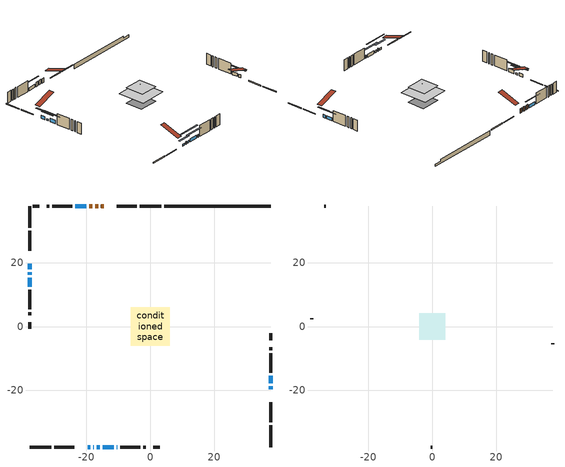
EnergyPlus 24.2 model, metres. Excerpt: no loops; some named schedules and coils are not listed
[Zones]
conditioned space
 floor outside (Floor1 construction): -1.65,-1.65 -1.65,1.65 1.65,1.65 1.65,-1.65 z1.25
 floor adiabatic (AdiabaticFloorConstruction): -6.07,-6.07 -6.07,6.07 6.07,6.07 6.07,-6.07 z3.69
 floor foundation (Slab1 construction): -4.42,-3.92 -4.42,3.92 4.42,3.92 4.42,-3.92 z-0.61
 wall outside (RimJoist1 construction): 3.52,37.79 -3.3,37.79 / -37.79,-37.79 -30.97,-37.79 / -37.79,37.79 -37.79,30.97 / 37.79,-37.79 37.79,-30.97 z1.25:1.55
 wall outside (RimJoist2 construction): -4.23,37.79 -10.48,37.79 / -30.05,-37.79 -23.79,-37.79 / -37.79,30.05 -37.79,23.79 / 37.79,-30.05 37.79,-23.79 z1.25:1.55
 wall outside (AdiabaticWallConstruction 1): -14.62,37.79 -15.45,37.79 / -16.37,37.79 -17.2,37.79 / -18.12,37.79 -19.13,37.79 z1.25:3.28
 wall outside (AdiabaticWallConstruction): -37.79,19.65 -37.79,17.88 / 37.79,-19.65 37.79,-18.77 / 37.79,-17.84 37.79,-15.46 / -20.06,37.79 -23.6,37.79 / -14.96,-37.79 -11.42,-37.79 z1.25:2.62; -19.65,-37.79 -18.8,-37.79 z1.25:2.1; -17.87,-37.79 -17.66,-37.79 / -10.49,-37.79 -10.29,-37.79 z1.25:2.47; -16.74,-37.79 -15.89,-37.79 z1.25:2.19; -37.79,16.95 -37.79,16.16 z1.25:2.04; -37.79,15.23 -37.79,12.49 z1.25:2.77
 wall outside (Wall1 construction): -24.53,37.79 -30.7,37.79 / -9.36,-37.79 -3.19,-37.79 / -37.79,11.56 -37.79,5.39 / 37.79,-14.53 37.79,-8.36 z1.25:6.13
 wall outside (Wall3 construction): -31.63,37.79 -32.53,37.79 / -2.26,-37.79 -1.36,-37.79 / -37.79,4.46 -37.79,3.56 / 37.79,-7.43 37.79,-6.53 z1.25:6.13
 wall outside (Wall6 construction): -34.78,37.79 -36.86,37.79 / 0.89,-37.79 2.98,-37.79 / -37.79,1.31 -37.79,-0.78 / 37.79,-4.28 37.79,-2.19 z1.25:6.13
 wall foundation (FoundationWall1 construction): 4.45,37.79,-0.61 4.45,37.79,1.25 34.46,37.79,1.25 34.46,37.79,0.4 37.79,37.79,0.4 37.79,37.79,-0.61
 window (WindowConstruction): -37.79,19.65 -37.79,17.88 z1.25:2.62
 window (WindowConstruction 5): -19.65,-37.79 -18.8,-37.79 z1.25:2.1
 window (WindowConstruction 9): -17.87,-37.79 -17.66,-37.79 z1.25:2.47
 window (WindowConstruction 6): 37.79,-19.65 37.79,-18.77 z1.25:2.62
 window (WindowConstruction 7): 37.79,-17.84 37.79,-15.46 z1.25:2.62
 window (WindowConstruction 10): -16.73,-37.79 -15.89,-37.79 z1.25:2.19
 window (WindowConstruction 1): -37.79,16.95 -37.79,16.16 z1.25:2.04
 window (WindowConstruction 2): -20.06,37.79 -23.6,37.79 z1.25:2.62
 window (WindowConstruction 3): -14.96,-37.79 -11.42,-37.79 z1.25:2.62
 window (WindowConstruction 8): -10.49,-37.79 -10.29,-37.79 z1.25:2.47
 window (WindowConstruction 4): -37.79,15.23 -37.79,12.49 z1.25:2.77
 door (Door): -14.62,37.79 -15.45,37.79 z1.25:3.28
 door (Door 1): -16.38,37.79 -17.2,37.79 z1.25:3.28
 door (Door 2): -18.13,37.79 -19.13,37.79 z1.25:3.28
 ceiling adiabatic (AdiabaticFloorConstruction): 6.07,-6.07 6.07,6.07 -6.07,6.07 -6.07,-6.07 z3.69
attic - vented
 floor to conditioned space (Floor2 construction Reversed): -4.14,-4.14 -4.14,4.14 4.14,4.14 4.14,-4.14 z6.13
 floor to conditioned space (Floor3 construction Reversed): -1.65,-1.65 -1.65,1.65 1.65,1.65 1.65,-1.65 z6.13
 wall outside (Wall4 construction): -33.46,37.79 -33.85,37.79 / -0.43,-37.79 -0.04,-37.79 / -37.79,2.63 -37.79,2.24 / 37.79,-5.6 37.79,-5.21 z1.25:6.13
 roof outside (Roof1 construction): -13.7,37.79,6.13 -13.7,29.12,9.02 -11.41,29.12,9.02 -11.41,37.79,6.13; -20.58,-37.79,6.13 -20.58,-29.12,9.02 -22.86,-29.12,9.02 -22.86,-37.79,6.13; -37.79,20.58,6.13 -29.12,20.58,9.02 -29.12,22.86,9.02 -37.79,22.86,6.13; 37.79,-20.58,6.13 29.12,-20.58,9.02 29.12,-22.86,9.02 37.79,-22.86,6.13
shading: -37.79,15.38 -37.79,22.15 -38.2,22.15 -38.2,15.38 z5.12; -16.3,-37.79 -22.15,-37.79 -22.15,-38.2 -16.3,-38.2 z4.6; 37.79,-16.27 37.79,-22.15 38.2,-22.15 38.2,-16.27 z5.12; 37.79,-12.96 37.79,-20.34 38.2,-20.34 38.2,-12.96 z5.12; -10.97,-37.79 -21.65,-37.79 -21.65,-38.2 -10.97,-38.2 z7.11; -37.79,13.66 -37.79,19.45 -38.2,19.45 -38.2,13.66 z4.54; -26.1,37.79 -17.56,37.79 -17.56,38.2 -26.1,38.2 z5.12; -8.92,-37.79 -17.46,-37.79 -17.46,-38.2 -8.92,-38.2 z5.12; -37.79,9.99 -37.79,17.73 -38.2,17.73 -38.2,9.99 z5.27
[Building]
Building 1: Terrain=Suburbs
[Site:Location]
Mont Joli AP_QC: Latitude {deg}=48.61; Longitude {deg}=-68.21; Time Zone {hr}=-5; Elevation {m}=52; Keep Site Location Information=Yes
[Site:GroundTemperature:Shallow]
-0.843868, -3.04892, -3.2255, -2.1791, 2.02165, 6.20283, 9.82768, 12.1239, 12.319, 10.4514, 6.91898, 2.86606
[Site:WaterMainsTemperature]
Calculation Method=Schedule; Temperature Schedule=mains temperature schedule
[Material] Roughness=Rough; Thermal Absorptance=0.9
Name | Thickness {m} | Conductivity {W/m-K} | Density {kg/m3} | Specific Heat {J/kg-K} | Solar Absorptance | Visible Absorptance
asphalt or fiberglass shingles | 0.00635 | 0.162714 | 1121.4 | 1465.45 | 0.4 | 0.4
ceiling loosefill ins | 0.0846667 | 0.0480833 | 16.02 | 1046.75 | 0.7 | 0.7
ceiling stud and cavity | 0.1397 | 0.0828155 | 65.682 | 1177.47 | 0.7 | 0.7
ceiling stud and cavity 1 | 0.1397 | 0.0963999 | 65.682 | 1177.47 | 0.7 | 0.7
concrete 4.0 in. | 0.1016 | 1.803125 | 2242.8 | 837.4 | 0.7 | 0.7
concrete 8.0 in. | 0.2032 | 1.803125 | 2242.8 | 837.4 | 0.7 | 0.7
door material | 0.04445 | 0.0451087 | 512.64 | 1214.23 | 0.7 | 0.7
floor covering | 0.0127 | 0.0433444 | 54.468 | 1339.84 | 0.6 | 0.6
floor rigid ins | 0.103632 | 0.029427 | 32.04 | 1214.23 | 0.7 | 0.7
floor rigid ins 1; wall rigid ins | 0.512978 | 0.029427 | 32.04 | 1214.23 | 0.7 | 0.7
floor stud and cavity | 0.1397 | 0.0898299 | 92.3553 | 1139.71 | 0.7 | 0.7
floor stud and cavity 1 | 0.1397 | 1.75129 | 37.0049 | 1207.88 | 0.7 | 0.7
furniture material conditioned space 1 | 0.1524 | 0.115458 | 640.8 | 1214.23 | 0.6 | 0.6
gypsum board | 0.0127 | 0.160291 | 801 | 837.4 | 0.6 | 0.6
gypsum board 1 | 0.00254 | 0.160291 | 801 | 837.4 | 0.6 | 0.6
osb sheathing 0.5 in. | 0.0127 | 0.115458 | 512.64 | 1214.23 | 0.7 | 0.7
osb sheathing 0.75 in. | 0.01905 | 0.115458 | 512.64 | 1214.23 | 0.7 | 0.7
rim joist stud and cavity | 0.0508 | 0.177588 | 50.32683 | 1063.81 | 0.6 | 0.6
rim joist stud and cavity 1 | 0.0508 | 0.153904 | 50.32683 | 1063.81 | 0.6 | 0.6
wall stud and cavity | 0.1397 | 0.161258 | 139.0536 | 1170.24 | 0.7 | 0.7
wall stud and cavity 1 | 0.1397 | 0.149134 | 139.0536 | 1170.24 | 0.7 | 0.7
wall stud and cavity 2 | 0.0889 | 6.9971 | 50.32683 | 1063.81 | 0.6 | 0.6
wall stud and cavity 3 | 0.0889 | 0.539245 | 50.32683 | 1063.81 | 0.7 | 0.7
wall stud and cavity 4 | 0.0889 | 0.380278 | 52.3479 | 1209.89 | 0.7 | 0.7
wall stud and cavity 5 | 0.0889 | 0.391764 | 83.0341 | 1211.67 | 0.7 | 0.7
wood siding | 0.0254 | 0.102417 | 544.68 | 1172.36 | 0.4 | 0.4
wood siding 1 | 0.00254 | 0.102417 | 544.68 | 1172.36 | 0.4 | 0.4
wood siding 2; wood siding 3; wood siding 4 | 0.0254 | 0.102417 | 544.68 | 1172.36 | 0.7 | 0.7
[WindowMaterial:SimpleGlazingSystem]
Name | U-Factor {W/m2-K} | Solar Heat Gain Coefficient
WindowMaterial | 1.780053 | 0.38
WindowMaterial 1 | 1.88623 | 0.35
WindowMaterial 2 | 1.69602 | 0.41
WindowMaterial 3 | 1.85784 | 0.36
WindowMaterial 4 | 1.65457 | 0.43
WindowMaterial 5 | 6.93965 | 0.69
WindowMaterial 6 | 5.53662 | 0.72
[Construction]
AdiabaticFloorConstruction: floor stud and cavity 1, floor rigid ins 1, osb sheathing 0.75 in., floor covering
AdiabaticWallConstruction: wood siding 3, wall rigid ins, wall stud and cavity 4, gypsum board
AdiabaticWallConstruction 1: wood siding 4, wall rigid ins, wall stud and cavity 4, gypsum board
Door; Door 1; Door 2: door material
Floor1 construction: floor stud and cavity, floor rigid ins, osb sheathing 0.75 in., floor covering
Floor2 construction Reversed: gypsum board, ceiling stud and cavity
Floor3 construction Reversed: gypsum board, ceiling stud and cavity 1, ceiling loosefill ins
FoundationWall1 construction: concrete 8.0 in.
furniture construction conditioned space 1: furniture material conditioned space 1
PartitionWallConstruction: gypsum board, wall stud and cavity 5, gypsum board
RimJoist1 construction: wood siding 2, rim joist stud and cavity
RimJoist2 construction: wood siding 2, rim joist stud and cavity 1
Roof1 construction: asphalt or fiberglass shingles
Slab1 construction: concrete 4.0 in.
Wall1 construction: wood siding, osb sheathing 0.5 in., wall stud and cavity, gypsum board
Wall3 construction: wood siding, osb sheathing 0.5 in., wall stud and cavity 1, gypsum board
Wall4 construction: wood siding 1, wall stud and cavity 2
Wall6 construction: wood siding 1, wall stud and cavity 3, gypsum board 1
WindowConstruction; WindowConstruction 2; WindowConstruction 3; WindowConstruction 6: WindowMaterial
WindowConstruction 1: WindowMaterial 1
WindowConstruction 10: WindowMaterial 6
WindowConstruction 4: WindowMaterial 2
WindowConstruction 5: WindowMaterial 3
WindowConstruction 7: WindowMaterial 4
WindowConstruction 8; WindowConstruction 9: WindowMaterial 5
[Zone] Multiplier=1; Part of Total Floor Area=Yes
Name | Volume {m3}
attic - vented | 37.1692
conditioned space | 507.6
[Space]
Name | Zone | Volume {m3}
attic - vented 1 | attic - vented | 37.1692
conditioned space 1 | conditioned space | 507.6
[ZoneInfiltration:EffectiveLeakageArea]
infil attic - vented 1: Zone or Space=attic - vented 1; Schedule=Always On Discrete; Effective Air Leakage Area {cm2}=2755.83; Stack Coefficient=0.000540083; Wind Coefficient=1.57018e-05
[ZoneMixing]
whole house fan mix: Zone or Space=attic - vented; Schedule=Always On Continuous; Design Flow Rate Calculation Method=Flow/Zone; Design Flow Rate {m3/s}=0; Source Zone or Space=conditioned space
[SurfaceProperty:ExposedFoundationPerimeter]
Slab1: Exposed Perimeter Calculation Method=TotalExposedPerimeter; Total Exposed Perimeter {m}=33.346
[InternalMass] Zone or ZoneList=conditioned space; Space or SpaceList=conditioned space 1
Name | Construction | Surface Area {m2}
furniture mass conditioned space 1 | furniture construction conditioned space 1 | 91.0718
partition wall mass | PartitionWallConstruction | 227.679
[Lights]
interior lighting: Zone or ZoneList or Space or SpaceList=conditioned space 1; Schedule=interior lighting schedule; Design Level Calculation Method=LightingLevel; Lighting Level {W}=343.2; Return Air Fraction=0; Fraction Radiant=0.6; Fraction Visible=0.2; Fraction Replaceable=1
[People]
occupants: Zone or ZoneList or Space or SpaceList=conditioned space 1; Number of People Schedule=occupants schedule; Number of People Calculation Method=People; Number of People=3; Fraction Radiant=0.314171; Sensible Heat Fraction=0.56303; Activity Level Schedule=occupants activity schedule; Carbon Dioxide Generation Rate {m3/s-W}=0; Enable ASHRAE 55 Comfort Warnings=No; Mean Radiant Temperature Calculation Type=EnclosureAveraged
[ElectricEquipment] Zone or ZoneList or Space or SpaceList=conditioned space 1; Design Level Calculation Method=EquipmentLevel
Name | Schedule | Design Level {W} | Fraction Latent | Fraction Radiant | Fraction Lost
clothes dryer | clothes dryer schedule | 140.772 | 0.015 | 0.081 | 0.85
clothes washer | clothes washer schedule | 32.1985 | 0.03 | 0.162 | 0.7
cooking range | cooking range schedule | 215.147 | 0.08 | 0.432 | 0.2
dishwasher | dishwasher schedule | 66.8632 | 0.3 | 0.18 | 0.4
fridge | fridge schedule | 72.9452 | 0 | 0.6 | 0
mech vent bath fan 0 | mech vent bath fan 0 schedule | 50.2 | 0 | 0 | 1
mech vent house fan | mech vent house fan schedule | 0 | 0 | 0 | 1
mech vent house fan cfis | mech vent house fan cfis schedule | 0 | 0 | 0 | 0
misc plug loads | misc plug loads schedule | 494.7 | 0.045 | 0.513 | 0.1
whole house fan | Always On Discrete | 0 | 0 | 0 | 1
[OtherEquipment] Zone or ZoneList or Space or SpaceList=conditioned space 1; Design Level Calculation Method=EquipmentLevel
Name | Fuel Type | Schedule | Design Level {W} | Fraction Latent | Fraction Radiant | Fraction Lost
clothes dryer 1 | Electricity | clothes dryer schedule | 0 | 0.015 | 0.081 | 0.85
cooking range 1 | Electricity | cooking range schedule | 0 | 0.08 | 0.432 | 0.2
general water use latent | None | general water use schedule | 62.594 | 1 | 0 | 0
general water use sensible | None | general water use schedule | -61.6891 | 0 | 0.6 | 0
mech vent house fan latent load | None | Always On Discrete | 0 | 1 | 0 | 0
mech vent house fan sensible load | None | Always On Discrete | 0 | 0 | 0 | 0
water heater energy adjustment1 | Electricity | Always On Discrete | 0.01 | 0 | 0 | 1
[ZoneInfiltration:DesignFlowRate] Zone or ZoneList or Space or SpaceList=conditioned space 1; Schedule=Always On Discrete; Design Flow Rate Calculation Method=Flow/Zone; Design Flow Rate {m3/s}=0
infil flow; natural vent flow; whole house fan flow
[ZoneControl:Thermostat]
conditioned space Thermostat: Zone or ZoneList=conditioned space; Control Type Schedule=conditioned space Thermostat Schedule; Control 1=conditioned space temperature setpoint; Temperature Difference Between Cutout And Setpoint {deltaC}=0
[ThermostatSetpoint:DualSetpoint]
conditioned space temperature setpoint: Heating Setpoint Temperature Schedule=heating setpoint; Cooling Setpoint Temperature Schedule=cooling setpoint
[AirLoopHVAC:UnitarySystem]
unit heater unitary system: Control Type=Load; Controlling Zone or Thermostat Location=conditioned space; Dehumidification Control Type=None; Availability Schedule=Always On Discrete; Supply Fan=unit heater supply fan; Fan Placement=BlowThrough; Supply Air Fan Operating Mode Schedule=unit heater auto fan schedule; Heating Coil=unit heater htg coil; DX Heating Coil Sizing Ratio=1; Use DOAS DX Cooling Coil=No; Minimum Supply Air Temperature {C}=2; Latent Load Control=SensibleOnlyLoadControl; Cooling Supply Air Flow Rate Method=None; Heating Supply Air Flow Rate Method=SupplyAirFlowRate; Heating Supply Air Flow Rate {m3/s}=0.00141584; No Load Supply Air Flow Rate Method=SupplyAirFlowRate; No Load Supply Air Flow Rate {m3/s}=0; No Load Supply Air Flow Rate Control Set To Low Speed=Yes; Maximum Supply Air Temperature {C}=48.8889; Maximum Outdoor Dry-Bulb Temperature for Supplemental Heater Operation {C}=21; Ancillary On-Cycle Electric Power {W}=0; Ancillary Off-Cycle Electric Power {W}=0
[Zone equipment]
conditioned space: electric baseboard, unit heater unitary system
[Foundation:Kiva]
Foundation Kiva 1: Initial Indoor Air Temperature {C}=18; Wall Height Above Grade {m}=1.25002; Wall Depth Below Slab {m}=0.2032
[Foundation:Kiva:Settings]
Soil Conductivity {W/m-K}=0.849921; Soil Density {kg/m3}=1842.3; Soil Specific Heat {J/kg-K}=418.7; Ground Solar Absorptivity=0.9; Ground Thermal Absorptivity=0.9; Ground Surface Roughness {m}=0.03; Far-Field Width {m}=40; Deep-Ground Boundary Condition=ZeroFlux; Deep-Ground Depth {m}=40; Minimum Cell Dimension {m}=0.2; Maximum Cell Growth Coefficient=3; Simulation Timestep=Timestep
[Exterior:Lights]
exterior lighting: Schedule=exterior lighting schedule; Design Level {W}=75.6
[EnergyManagementSystem:Sensor] Output:Variable or Output:Meter Index Key=conditioned space
Name | Output:Variable or Output:Meter
conditioned_space_clg_unmet_s | Zone Cooling Setpoint Not Met Time
conditioned_space_htg_unmet_s | Zone Heating Setpoint Not Met Time
fridge_tin_s; tin_s; tin_s_1 | Zone Mean Air Temperature
tout_s | Zone Outdoor Air Drybulb Temperature
win_s | Zone Air Humidity Ratio
[Schedule:Constant]
Name | Hourly Value
Always On Continuous; mech vent house fan schedule; mech vent house fan cfis schedule; Always On Discrete | 1
occupants activity schedule | 117.228
fridge schedule; unit heater auto fan schedule | 0
[Schedule:Week:Daily]
interior lighting schedule Week Rule - Jan1-Jan27: interior lighting schedule day, interior lighting schedule day, interior lighting schedule day, interior lighting schedule day, interior lighting schedule day, interior lighting schedule day, interior lighting schedule day, interior lighting schedule default day, interior lighting schedule default day, interior lighting schedule default day, interior lighting schedule default day, interior lighting schedule default day
interior lighting schedule Week Rule - Jan28-Feb3: interior lighting schedule day, interior lighting schedule day, interior lighting schedule day, interior lighting schedule day, interior lighting schedule day 1, interior lighting schedule day 1, interior lighting schedule day 1, interior lighting schedule default day, interior lighting schedule default day, interior lighting schedule default day, interior lighting schedule default day, interior lighting schedule default day
interior lighting schedule Week Rule - Feb4-Feb24: interior lighting schedule day 1, interior lighting schedule day 1, interior lighting schedule day 1, interior lighting schedule day 1, interior lighting schedule day 1, interior lighting schedule day 1, interior lighting schedule day 1, interior lighting schedule default day, interior lighting schedule default day, interior lighting schedule default day, interior lighting schedule default day, interior lighting schedule default day
interior lighting schedule Week Rule - Feb25-Mar3: interior lighting schedule day 1, interior lighting schedule day 1, interior lighting schedule day 1, interior lighting schedule day 1, interior lighting schedule day 2, interior lighting schedule day 2, interior lighting schedule day 2, interior lighting schedule default day, interior lighting schedule default day, interior lighting schedule default day, interior lighting schedule default day, interior lighting schedule default day
interior lighting schedule Week Rule - Mar4-Mar31: interior lighting schedule day 2, interior lighting schedule day 2, interior lighting schedule day 2, interior lighting schedule day 2, interior lighting schedule day 2, interior lighting schedule day 2, interior lighting schedule day 2, interior lighting schedule default day, interior lighting schedule default day, interior lighting schedule default day, interior lighting schedule default day, interior lighting schedule default day
interior lighting schedule Week Rule - Apr1-Apr28: interior lighting schedule day 3, interior lighting schedule day 3, interior lighting schedule day 3, interior lighting schedule day 3, interior lighting schedule day 3, interior lighting schedule day 3, interior lighting schedule day 3, interior lighting schedule default day, interior lighting schedule default day, interior lighting schedule default day, interior lighting schedule default day, interior lighting schedule default day
interior lighting schedule Week Rule - Apr29-May5: interior lighting schedule day 3, interior lighting schedule day 3, interior lighting schedule day 4, interior lighting schedule day 4, interior lighting schedule day 4, interior lighting schedule day 4, interior lighting schedule day 4, interior lighting schedule default day, interior lighting schedule default day, interior lighting schedule default day, interior lighting schedule default day, interior lighting schedule default day
interior lighting schedule Week Rule - May6-May26: interior lighting schedule day 4, interior lighting schedule day 4, interior lighting schedule day 4, interior lighting schedule day 4, interior lighting schedule day 4, interior lighting schedule day 4, interior lighting schedule day 4, interior lighting schedule default day, interior lighting schedule default day, interior lighting schedule default day, interior lighting schedule default day, interior lighting schedule default day
interior lighting schedule Week Rule - May27-Jun2: interior lighting schedule day 4, interior lighting schedule day 4, interior lighting schedule day 4, interior lighting schedule day 4, interior lighting schedule day 4, interior lighting schedule day 5, interior lighting schedule day 5, interior lighting schedule default day, interior lighting schedule default day, interior lighting schedule default day, interior lighting schedule default day, interior lighting schedule default day
interior lighting schedule Week Rule - Jun3-Jun30: interior lighting schedule day 5, interior lighting schedule day 5, interior lighting schedule day 5, interior lighting schedule day 5, interior lighting schedule day 5, interior lighting schedule day 5, interior lighting schedule day 5, interior lighting schedule default day, interior lighting schedule default day, interior lighting schedule default day, interior lighting schedule default day, interior lighting schedule default day
interior lighting schedule Week Rule - Jul1-Jul28: interior lighting schedule day 6, interior lighting schedule day 6, interior lighting schedule day 6, interior lighting schedule day 6, interior lighting schedule day 6, interior lighting schedule day 6, interior lighting schedule day 6, interior lighting schedule default day, interior lighting schedule default day, interior lighting schedule default day, interior lighting schedule default day, interior lighting schedule default day
interior lighting schedule Week Rule - Jul29-Aug4: interior lighting schedule day 6, interior lighting schedule day 6, interior lighting schedule day 6, interior lighting schedule day 7, interior lighting schedule day 7, interior lighting schedule day 7, interior lighting schedule day 7, interior lighting schedule default day, interior lighting schedule default day, interior lighting schedule default day, interior lighting schedule default day, interior lighting schedule default day
interior lighting schedule Week Rule - Aug5-Aug25: interior lighting schedule day 7, interior lighting schedule day 7, interior lighting schedule day 7, interior lighting schedule day 7, interior lighting schedule day 7, interior lighting schedule day 7, interior lighting schedule day 7, interior lighting schedule default day, interior lighting schedule default day, interior lighting schedule default day, interior lighting schedule default day, interior lighting schedule default day
interior lighting schedule Week Rule - Aug26-Sep1: interior lighting schedule day 7, interior lighting schedule day 7, interior lighting schedule day 7, interior lighting schedule day 7, interior lighting schedule day 7, interior lighting schedule day 7, interior lighting schedule day 8, interior lighting schedule default day, interior lighting schedule default day, interior lighting schedule default day, interior lighting schedule default day, interior lighting schedule default day
interior lighting schedule Week Rule - Sep2-Sep29: interior lighting schedule day 8, interior lighting schedule day 8, interior lighting schedule day 8, interior lighting schedule day 8, interior lighting schedule day 8, interior lighting schedule day 8, interior lighting schedule day 8, interior lighting schedule default day, interior lighting schedule default day, interior lighting schedule default day, interior lighting schedule default day, interior lighting schedule default day
interior lighting schedule Week Rule - Sep30-Oct6: interior lighting schedule day 8, interior lighting schedule day 9, interior lighting schedule day 9, interior lighting schedule day 9, interior lighting schedule day 9, interior lighting schedule day 9, interior lighting schedule day 9, interior lighting schedule default day, interior lighting schedule default day, interior lighting schedule default day, interior lighting schedule default day, interior lighting schedule default day
interior lighting schedule Week Rule - Oct7-Oct27: interior lighting schedule day 9, interior lighting schedule day 9, interior lighting schedule day 9, interior lighting schedule day 9, interior lighting schedule day 9, interior lighting schedule day 9, interior lighting schedule day 9, interior lighting schedule default day, interior lighting schedule default day, interior lighting schedule default day, interior lighting schedule default day, interior lighting schedule default day
interior lighting schedule Week Rule - Oct28-Nov3: interior lighting schedule day 9, interior lighting schedule day 9, interior lighting schedule day 9, interior lighting schedule day 9, interior lighting schedule day 10, interior lighting schedule day 10, interior lighting schedule day 10, interior lighting schedule default day, interior lighting schedule default day, interior lighting schedule default day, interior lighting schedule default day, interior lighting schedule default day
interior lighting schedule Week Rule - Nov4-Nov24: interior lighting schedule day 10, interior lighting schedule day 10, interior lighting schedule day 10, interior lighting schedule day 10, interior lighting schedule day 10, interior lighting schedule day 10, interior lighting schedule day 10, interior lighting schedule default day, interior lighting schedule default day, interior lighting schedule default day, interior lighting schedule default day, interior lighting schedule default day
interior lighting schedule Week Rule - Nov25-Dec1: interior lighting schedule day 10, interior lighting schedule day 10, interior lighting schedule day 10, interior lighting schedule day 10, interior lighting schedule day 10, interior lighting schedule day 10, interior lighting schedule day 11, interior lighting schedule default day, interior lighting schedule default day, interior lighting schedule default day, interior lighting schedule default day, interior lighting schedule default day
interior lighting schedule Week Rule - Dec2-Dec31: interior lighting schedule day 11, interior lighting schedule day 11, interior lighting schedule day 11, interior lighting schedule day 11, interior lighting schedule day 11, interior lighting schedule day 11, interior lighting schedule day 11, interior lighting schedule default day, interior lighting schedule default day, interior lighting schedule default day, interior lighting schedule default day, interior lighting schedule default day
occupants schedule Week Rule - Jan1-Dec31: occupants schedule day, occupants schedule day, occupants schedule day, occupants schedule day, occupants schedule day, occupants schedule day, occupants schedule day, occupants schedule default day, occupants schedule default day, occupants schedule default day, occupants schedule default day, occupants schedule default day
clothes dryer schedule Week Rule - Jan1-Dec31: clothes dryer schedule day, clothes dryer schedule day, clothes dryer schedule day, clothes dryer schedule day, clothes dryer schedule day, clothes dryer schedule day, clothes dryer schedule day, clothes dryer schedule default day, clothes dryer schedule default day, clothes dryer schedule default day, clothes dryer schedule default day, clothes dryer schedule default day
clothes washer schedule Week Rule - Jan1-Dec31: clothes washer schedule day, clothes washer schedule day, clothes washer schedule day, clothes washer schedule day, clothes washer schedule day, clothes washer schedule day, clothes washer schedule day, clothes washer schedule default day, clothes washer schedule default day, clothes washer schedule default day, clothes washer schedule default day, clothes washer schedule default day
cooking range schedule Week Rule - Jan1-Dec31: cooking range schedule day, cooking range schedule day, cooking range schedule day, cooking range schedule day, cooking range schedule day, cooking range schedule day, cooking range schedule day, cooking range schedule default day, cooking range schedule default day, cooking range schedule default day, cooking range schedule default day, cooking range schedule default day
dishwasher schedule Week Rule - Jan1-Dec31: dishwasher schedule day, dishwasher schedule day, dishwasher schedule day, dishwasher schedule day, dishwasher schedule day, dishwasher schedule day, dishwasher schedule day, dishwasher schedule default day, dishwasher schedule default day, dishwasher schedule default day, dishwasher schedule default day, dishwasher schedule default day
mech vent bath fan 0 schedule Week Rule - Jan1-Dec31: mech vent bath fan 0 schedule day, mech vent bath fan 0 schedule day, mech vent bath fan 0 schedule day, mech vent bath fan 0 schedule day, mech vent bath fan 0 schedule day, mech vent bath fan 0 schedule day, mech vent bath fan 0 schedule day, mech vent bath fan 0 schedule default day, mech vent bath fan 0 schedule default day, mech vent bath fan 0 schedule default day, mech vent bath fan 0 schedule default day, mech vent bath fan 0 schedule default day
misc plug loads schedule Week Rule - Jan1-Dec31: misc plug loads schedule day, misc plug loads schedule day, misc plug loads schedule day, misc plug loads schedule day, misc plug loads schedule day, misc plug loads schedule day, misc plug loads schedule day, misc plug loads schedule default day, misc plug loads schedule default day, misc plug loads schedule default day, misc plug loads schedule default day, misc plug loads schedule default day
general water use schedule Week Rule - Jan1-Dec31: general water use schedule day, general water use schedule day, general water use schedule day, general water use schedule day, general water use schedule day, general water use schedule day, general water use schedule day, general water use schedule default day, general water use schedule default day, general water use schedule default day, general water use schedule default day, general water use schedule default day
exterior lighting schedule Week Rule - Jan1-Jan27: exterior lighting schedule day, exterior lighting schedule day, exterior lighting schedule day, exterior lighting schedule day, exterior lighting schedule day, exterior lighting schedule day, exterior lighting schedule day, exterior lighting schedule default day, exterior lighting schedule default day, exterior lighting schedule default day, exterior lighting schedule default day, exterior lighting schedule default day
exterior lighting schedule Week Rule - Jan28-Feb3: exterior lighting schedule day, exterior lighting schedule day, exterior lighting schedule day, exterior lighting schedule day, exterior lighting schedule day 1, exterior lighting schedule day 1, exterior lighting schedule day 1, exterior lighting schedule default day, exterior lighting schedule default day, exterior lighting schedule default day, exterior lighting schedule default day, exterior lighting schedule default day
exterior lighting schedule Week Rule - Feb4-Feb24: exterior lighting schedule day 1, exterior lighting schedule day 1, exterior lighting schedule day 1, exterior lighting schedule day 1, exterior lighting schedule day 1, exterior lighting schedule day 1, exterior lighting schedule day 1, exterior lighting schedule default day, exterior lighting schedule default day, exterior lighting schedule default day, exterior lighting schedule default day, exterior lighting schedule default day
exterior lighting schedule Week Rule - Feb25-Mar3: exterior lighting schedule day 1, exterior lighting schedule day 1, exterior lighting schedule day 1, exterior lighting schedule day 1, exterior lighting schedule day 2, exterior lighting schedule day 2, exterior lighting schedule day 2, exterior lighting schedule default day, exterior lighting schedule default day, exterior lighting schedule default day, exterior lighting schedule default day, exterior lighting schedule default day
exterior lighting schedule Week Rule - Mar4-Mar31: exterior lighting schedule day 2, exterior lighting schedule day 2, exterior lighting schedule day 2, exterior lighting schedule day 2, exterior lighting schedule day 2, exterior lighting schedule day 2, exterior lighting schedule day 2, exterior lighting schedule default day, exterior lighting schedule default day, exterior lighting schedule default day, exterior lighting schedule default day, exterior lighting schedule default day
exterior lighting schedule Week Rule - Apr1-Apr28: exterior lighting schedule day 3, exterior lighting schedule day 3, exterior lighting schedule day 3, exterior lighting schedule day 3, exterior lighting schedule day 3, exterior lighting schedule day 3, exterior lighting schedule day 3, exterior lighting schedule default day, exterior lighting schedule default day, exterior lighting schedule default day, exterior lighting schedule default day, exterior lighting schedule default day
exterior lighting schedule Week Rule - Apr29-May5: exterior lighting schedule day 3, exterior lighting schedule day 3, exterior lighting schedule day 4, exterior lighting schedule day 4, exterior lighting schedule day 4, exterior lighting schedule day 4, exterior lighting schedule day 4, exterior lighting schedule default day, exterior lighting schedule default day, exterior lighting schedule default day, exterior lighting schedule default day, exterior lighting schedule default day
exterior lighting schedule Week Rule - May6-May26: exterior lighting schedule day 4, exterior lighting schedule day 4, exterior lighting schedule day 4, exterior lighting schedule day 4, exterior lighting schedule day 4, exterior lighting schedule day 4, exterior lighting schedule day 4, exterior lighting schedule default day, exterior lighting schedule default day, exterior lighting schedule default day, exterior lighting schedule default day, exterior lighting schedule default day
exterior lighting schedule Week Rule - May27-Jun2: exterior lighting schedule day 4, exterior lighting schedule day 4, exterior lighting schedule day 4, exterior lighting schedule day 4, exterior lighting schedule day 4, exterior lighting schedule day 5, exterior lighting schedule day 5, exterior lighting schedule default day, exterior lighting schedule default day, exterior lighting schedule default day, exterior lighting schedule default day, exterior lighting schedule default day
exterior lighting schedule Week Rule - Jun3-Jun30: exterior lighting schedule day 5, exterior lighting schedule day 5, exterior lighting schedule day 5, exterior lighting schedule day 5, exterior lighting schedule day 5, exterior lighting schedule day 5, exterior lighting schedule day 5, exterior lighting schedule default day, exterior lighting schedule default day, exterior lighting schedule default day, exterior lighting schedule default day, exterior lighting schedule default day
exterior lighting schedule Week Rule - Jul1-Jul28: exterior lighting schedule day 6, exterior lighting schedule day 6, exterior lighting schedule day 6, exterior lighting schedule day 6, exterior lighting schedule day 6, exterior lighting schedule day 6, exterior lighting schedule day 6, exterior lighting schedule default day, exterior lighting schedule default day, exterior lighting schedule default day, exterior lighting schedule default day, exterior lighting schedule default day
exterior lighting schedule Week Rule - Jul29-Aug4: exterior lighting schedule day 6, exterior lighting schedule day 6, exterior lighting schedule day 6, exterior lighting schedule day 7, exterior lighting schedule day 7, exterior lighting schedule day 7, exterior lighting schedule day 7, exterior lighting schedule default day, exterior lighting schedule default day, exterior lighting schedule default day, exterior lighting schedule default day, exterior lighting schedule default day
exterior lighting schedule Week Rule - Aug5-Aug25: exterior lighting schedule day 7, exterior lighting schedule day 7, exterior lighting schedule day 7, exterior lighting schedule day 7, exterior lighting schedule day 7, exterior lighting schedule day 7, exterior lighting schedule day 7, exterior lighting schedule default day, exterior lighting schedule default day, exterior lighting schedule default day, exterior lighting schedule default day, exterior lighting schedule default day
exterior lighting schedule Week Rule - Aug26-Sep1: exterior lighting schedule day 7, exterior lighting schedule day 7, exterior lighting schedule day 7, exterior lighting schedule day 7, exterior lighting schedule day 7, exterior lighting schedule day 7, exterior lighting schedule day 8, exterior lighting schedule default day, exterior lighting schedule default day, exterior lighting schedule default day, exterior lighting schedule default day, exterior lighting schedule default day
[Schedule:Year]
interior lighting schedule: interior lighting schedule Week Rule - Jan1-Jan27, 1, 1, 1, 27, interior lighting schedule Week Rule - Jan28-Feb3, 1, 28, 2, 3, interior lighting schedule Week Rule - Feb4-Feb24, 2, 4, 2, 24, interior lighting schedule Week Rule - Feb25-Mar3, 2, 25, 3, 3, interior lighting schedule Week Rule - Mar4-Mar31, 3, 4, 3, 31, interior lighting schedule Week Rule - Apr1-Apr28, 4, 1, 4, 28, interior lighting schedule Week Rule - Apr29-May5, 4, 29, 5, 5, interior lighting schedule Week Rule - May6-May26, 5, 6, 5, 26, interior lighting schedule Week Rule - May27-Jun2, 5, 27, 6, 2, interior lighting schedule Week Rule - Jun3-Jun30, 6, 3, 6, 30, interior lighting schedule Week Rule - Jul1-Jul28, 7, 1, 7, 28, interior lighting schedule Week Rule - Jul29-Aug4, 7, 29, 8, 4, interior lighting schedule Week Rule - Aug5-Aug25, 8, 5, 8, 25, interior lighting schedule Week Rule - Aug26-Sep1, 8, 26, 9, 1, interior lighting schedule Week Rule - Sep2-Sep29, 9, 2, 9, 29, interior lighting schedule Week Rule - Sep30-Oct6, 9, 30, 10, 6, interior lighting schedule Week Rule - Oct7-Oct27, 10, 7, 10, 27, interior lighting schedule Week Rule - Oct28-Nov3, 10, 28, 11, 3, interior lighting schedule Week Rule - Nov4-Nov24, 11, 4, 11, 24, interior lighting schedule Week Rule - Nov25-Dec1, 11, 25, 12, 1, interior lighting schedule Week Rule - Dec2-Dec31, 12, 2, 12, 31
occupants schedule: occupants schedule Week Rule - Jan1-Dec31, 1, 1, 12, 31
clothes dryer schedule: clothes dryer schedule Week Rule - Jan1-Dec31, 1, 1, 12, 31
clothes washer schedule: clothes washer schedule Week Rule - Jan1-Dec31, 1, 1, 12, 31
cooking range schedule: cooking range schedule Week Rule - Jan1-Dec31, 1, 1, 12, 31
dishwasher schedule: dishwasher schedule Week Rule - Jan1-Dec31, 1, 1, 12, 31
mech vent bath fan 0 schedule: mech vent bath fan 0 schedule Week Rule - Jan1-Dec31, 1, 1, 12, 31
misc plug loads schedule: misc plug loads schedule Week Rule - Jan1-Dec31, 1, 1, 12, 31
general water use schedule: general water use schedule Week Rule - Jan1-Dec31, 1, 1, 12, 31
exterior lighting schedule: exterior lighting schedule Week Rule - Jan1-Jan27, 1, 1, 1, 27, exterior lighting schedule Week Rule - Jan28-Feb3, 1, 28, 2, 3, exterior lighting schedule Week Rule - Feb4-Feb24, 2, 4, 2, 24, exterior lighting schedule Week Rule - Feb25-Mar3, 2, 25, 3, 3, exterior lighting schedule Week Rule - Mar4-Mar31, 3, 4, 3, 31, exterior lighting schedule Week Rule - Apr1-Apr28, 4, 1, 4, 28, exterior lighting schedule Week Rule - Apr29-May5, 4, 29, 5, 5, exterior lighting schedule Week Rule - May6-May26, 5, 6, 5, 26, exterior lighting schedule Week Rule - May27-Jun2, 5, 27, 6, 2, exterior lighting schedule Week Rule - Jun3-Jun30, 6, 3, 6, 30, exterior lighting schedule Week Rule - Jul1-Jul28, 7, 1, 7, 28, exterior lighting schedule Week Rule - Jul29-Aug4, 7, 29, 8, 4, exterior lighting schedule Week Rule - Aug5-Aug25, 8, 5, 8, 25, exterior lighting schedule Week Rule - Aug26-Sep1, 8, 26, 9, 1, exterior lighting schedule Week Rule - Sep2-Sep29, 9, 2, 9, 29, exterior lighting schedule Week Rule - Sep30-Oct6, 9, 30, 10, 6, exterior lighting schedule Week Rule - Oct7-Oct27, 10, 7, 10, 27, exterior lighting schedule Week Rule - Oct28-Nov3, 10, 28, 11, 3, exterior lighting schedule Week Rule - Nov4-Nov24, 11, 4, 11, 24, exterior lighting schedule Week Rule - Nov25-Dec1, 11, 25, 12, 1, exterior lighting schedule Week Rule - Dec2-Dec31, 12, 2, 12, 31
[Schedule:Compact]
conditioned space Thermostat Schedule: Through: 12/31, For: AllDays, Until: 24:00, 4
mains temperature schedule: Through: 01/01, For: AllDays, Until: 24:00, 4.55833, Through: 01/02, For: AllDays, Until: 24:00, 4.48833, Through: 01/03, For: AllDays, Until: 24:00, 4.41944, Through: 01/04, For: AllDays, Until: 24:00, 4.35111, Through: 01/05, For: AllDays, Until: 24:00, 4.28389, Through: 01/06, For: AllDays, Until: 24:00, 4.21778, Through: 01/07, For: AllDays, Until: 24:00, 4.15278, Through: 01/08, For: AllDays, Until: 24:00, 4.08889, Through: 01/09, For: AllDays, Until: 24:00, 4.02611, Through: 01/10, For: AllDays, Until: 24:00, 3.96444, Through: 01/11, For: AllDays, Until: 24:00, 3.90333, Through: 01/12, For: AllDays, Until: 24:00, 3.84389, Through: 01/13, For: AllDays, Until: 24:00, 3.78556, Through: 01/14, For: AllDays, Until: 24:00, 3.72833, Through: 01/15, For: AllDays, Until: 24:00, 3.67222, Through: 01/16, For: AllDays, Until: 24:00, 3.61722, Through: 01/17, For: AllDays, Until: 24:00, 3.56333, Through: 01/18, For: AllDays, Until: 24:00, 3.51111, Through: 01/19, For: AllDays, Until: 24:00, 3.46, Through: 01/20, For: AllDays, Until: 24:00, 3.41, Through: 01/21, For: AllDays, Until: 24:00, 3.36111, Through: 01/22, For: AllDays, Until: 24:00, 3.31389, Through: 01/23, For: AllDays, Until: 24:00, 3.26778, Through: 01/24, For: AllDays, Until: 24:00, 3.22278, Through: 01/25, For: AllDays, Until: 24:00, 3.17944, Through: 01/26, For: AllDays, Until: 24:00, 3.13722, Through: 01/27, For: AllDays, Until: 24:00, 3.09667, Through: 01/28, For: AllDays, Until: 24:00, 3.05722, Through: 01/29, For: AllDays, Until: 24:00, 3.01944, Through: 01/30, For: AllDays, Until: 24:00, 2.98278, Through: 01/31, For: AllDays, Until: 24:00, 2.94778, Through: 02/01, For: AllDays, Until: 24:00, 2.91389, Through: 02/02, For: AllDays, Until: 24:00, 2.88167, Through: 02/03, For: AllDays, Until: 24:00, 2.85056, Through: 02/04, For: AllDays, Until: 24:00, 2.82111, Through: 02/05, For: AllDays, Until: 24:00, 2.79278, Through: 02/06, For: AllDays, Until: 24:00, 2.76667, Through: 02/07, For: AllDays, Until: 24:00, 2.74111, Through: 02/08, For: AllDays, Until: 24:00, 2.71778, Through: 02/09, For: AllDays, Until: 24:00, 2.69556, Through: 02/10, For: AllDays, Until: 24:00, 2.675, Through: 02/11, For: AllDays, Until: 24:00, 2.65556, Through: 02/12, For: AllDays, Until: 24:00, 2.63833, Through: 02/13, For: AllDays, Until: 24:00, 2.62222, Through: 02/14, For: AllDays, Until: 24:00, 2.60722, Through: 02/15, For: AllDays, Until: 24:00, 2.59389, Through: 02/16, For: AllDays, Until: 24:00, 2.58278, Through: 02/17, For: AllDays, Until: 24:00, 2.57222, Through: 02/18, For: AllDays, Until: 24:00, 2.56389, Through: 02/19, For: AllDays, Until: 24:00, 2.55667, Through: 02/20, For: AllDays, Until: 24:00, 2.55111, Through: 02/21, For: AllDays, Until: 24:00, 2.54722, Through: 02/22, For: AllDays, Until: 24:00, 2.545, Through: 02/23, For: AllDays, Until: 24:00, 2.54389, Through: 02/24, For: AllDays, Until: 24:00, 2.54444, Through: 02/25, For: AllDays, Until: 24:00, 2.54667, Through: 02/26, For: AllDays, Until: 24:00, 2.55056, Through: 02/27, For: AllDays, Until: 24:00, 2.55556, Through: 02/28, For: AllDays, Until: 24:00, 2.56222, Through: 03/01, For: AllDays, Until: 24:00, 2.57056, Through: 03/02, For: AllDays, Until: 24:00, 2.58, Through: 03/03, For: AllDays, Until: 24:00, 2.59167, Through: 03/04, For: AllDays, Until: 24:00, 2.60444, Through: 03/05, For: AllDays, Until: 24:00, 2.61889, Through: 03/06, For: AllDays, Until: 24:00, 2.63444, Through: 03/07, For: AllDays, Until: 24:00, 2.65167, Through: 03/08, For: AllDays, Until: 24:00, 2.67056, Through: 03/09, For: AllDays, Until: 24:00, 2.69111, Through: 03/10, For: AllDays, Until: 24:00, 2.71278, Through: 03/11, For: AllDays, Until: 24:00, 2.73611, Through: 03/12, For: AllDays, Until: 24:00, 2.76111, Through: 03/13, For: AllDays, Until: 24:00, 2.78722, Through: 03/14, For: AllDays, Until: 24:00, 2.815, Through: 03/15, For: AllDays, Until: 24:00, 2.84389, Through: 03/16, For: AllDays, Until: 24:00, 2.87444, Through: 03/17, For: AllDays, Until: 24:00, 2.90667, Through: 03/18, For: AllDays, Until: 24:00, 2.94, Through: 03/19, For: AllDays, Until: 24:00, 2.975, Through: 03/20, For: AllDays, Until: 24:00, 3.01111, Through: 03/21, For: AllDays, Until: 24:00, 3.04889, Through: 03/22, For: AllDays, Until: 24:00, 3.08833, Through: 03/23, For: AllDays, Until: 24:00, 3.12833, Through: 03/24, For: AllDays, Until: 24:00, 3.17056, Through: 03/25, For: AllDays, Until: 24:00, 3.21333, Through: 03/26, For: AllDays, Until: 24:00, 3.25778, Through: 03/27, For: AllDays, Until: 24:00, 3.30389, Through: 03/28, For: AllDays, Until: 24:00, 3.35111, Through: 03/29, For: AllDays, Until: 24:00, 3.39944, Through: 03/30, For: AllDays, Until: 24:00, 3.44889, Through: 03/31, For: AllDays, Until: 24:00, 3.5, Through: 04/01, For: AllDays, Until: 24:00, 3.55222, Through: 04/02, For: AllDays, Until: 24:00, 3.60556, Through: 04/03, For: AllDays, Until: 24:00, 3.66, Through: 04/04, For: AllDays, Until: 24:00, 3.71611, Through: 04/05, For: AllDays, Until: 24:00, 3.77278, Through: 04/06, For: AllDays, Until: 24:00, 3.83111, Through: 04/07, For: AllDays, Until: 24:00, 3.89056, Through: 04/08, For: AllDays, Until: 24:00, 3.95111, Through: 04/09, For: AllDays, Until: 24:00, 4.01278, Through: 04/10, For: AllDays, Until: 24:00, 4.075, Through: 04/11, For: AllDays, Until: 24:00, 4.13889, Through: 04/12, For: AllDays, Until: 24:00, 4.20389, Through: 04/13, For: AllDays, Until: 24:00, 4.27, Through: 04/14, For: AllDays, Until: 24:00, 4.33667, Through: 04/15, For: AllDays, Until: 24:00, 4.40444, Through: 04/16, For: AllDays, Until: 24:00, 4.47333, Through: 04/17, For: AllDays, Until: 24:00, 4.54333, Through: 04/18, For: AllDays, Until: 24:00, 4.61389, Through: 04/19, For: AllDays, Until: 24:00, 4.68556, Through: 04/20, For: AllDays, Until: 24:00, 4.75833, Through: 04/21, For: AllDays, Until: 24:00, 4.83167, Through: 04/22, For: AllDays, Until: 24:00, 4.90611, Through: 04/23, For: AllDays, Until: 24:00, 4.98111, Through: 04/24, For: AllDays, Until: 24:00, 5.05722, Through: 04/25, For: AllDays, Until: 24:00, 5.13389, Through: 04/26, For: AllDays, Until: 24:00, 5.21167, Through: 04/27, For: AllDays, Until: 24:00, 5.29, Through: 04/28, For: AllDays, Until: 24:00, 5.36889, Through: 04/29, For: AllDays, Until: 24:00, 5.44833, Through: 04/30, For: AllDays, Until: 24:00, 5.52889, Through: 05/01, For: AllDays, Until: 24:00, 5.61, Through: 05/02, For: AllDays, Until: 24:00, 5.69111, Through: 05/03, For: AllDays, Until: 24:00, 5.77333, Through: 05/04, For: AllDays, Until: 24:00, 5.85667, Through: 05/05, For: AllDays, Until: 24:00, 5.94, Through: 05/06, For: AllDays, Until: 24:00, 6.02389, Through: 05/07, For: AllDays, Until: 24:00, 6.10778, Through: 05/08, For: AllDays, Until: 24:00, 6.19278, Through: 05/09, For: AllDays, Until: 24:00, 6.27833, Through: 05/10, For: AllDays, Until: 24:00, 6.36389, Through: 05/11, For: AllDays, Until: 24:00, 6.45, Through: 05/12, For: AllDays, Until: 24:00, 6.53667, Through: 05/13, For: AllDays, Until: 24:00, 6.62333, Through: 05/14, For: AllDays, Until: 24:00, 6.71056, Through: 05/15, For: AllDays, Until: 24:00, 6.79778, Through: 05/16, For: AllDays, Until: 24:00, 6.88556, Through: 05/17, For: AllDays, Until: 24:00, 6.97389, Through: 05/18, For: AllDays, Until: 24:00, 7.06222, Through: 05/19, For: AllDays, Until: 24:00, 7.15056, Through: 05/20, For: AllDays, Until: 24:00, 7.23889, Through: 05/21, For: AllDays, Until: 24:00, 7.32778, Through: 05/22, For: AllDays, Until: 24:00, 7.41667, Through: 05/23, For: AllDays, Until: 24:00, 7.50556, Through: 05/24, For: AllDays, Until: 24:00, 7.59444, Through: 05/25, For: AllDays, Until: 24:00, 7.68333, Through: 05/26, For: AllDays, Until: 24:00, 7.77278, Through: 05/27, For: AllDays, Until: 24:00, 7.86167, Through: 05/28, For: AllDays, Until: 24:00, 7.95056, Through: 05/29, For: AllDays, Until: 24:00, 8.03944, Through: 05/30, For: AllDays, Until: 24:00, 8.12833, Through: 05/31, For: AllDays, Until: 24:00, 8.21722, Through: 06/01, For: AllDays, Until: 24:00, 8.30556, Through: 06/02, For: AllDays, Until: 24:00, 8.39389, Through: 06/03, For: AllDays, Until: 24:00, 8.48222, Through: 06/04, For: AllDays, Until: 24:00, 8.57, Through: 06/05, For: AllDays, Until: 24:00, 8.65778, Through: 06/06, For: AllDays, Until: 24:00, 8.745, Through: 06/07, For: AllDays, Until: 24:00, 8.83222, Through: 06/08, For: AllDays, Until: 24:00, 8.91889, Through: 06/09, For: AllDays, Until: 24:00, 9.00556, Through: 06/10, For: AllDays, Until: 24:00, 9.09167, Through: 06/11, For: AllDays, Until: 24:00, 9.17722, Through: 06/12, For: AllDays, Until: 24:00, 9.26222, Through: 06/13, For: AllDays, Until: 24:00, 9.34722, Through: 06/14, For: AllDays, Until: 24:00, 9.43111, Through: 06/15, For: AllDays, Until: 24:00, 9.515, Through: 06/16, For: AllDays, Until: 24:00, 9.59833, Through: 06/17, For: AllDays, Until: 24:00, 9.68111, Through: 06/18, For: AllDays, Until: 24:00, 9.76333, Through: 06/19, For: AllDays, Until: 24:00, 9.84444, Through: 06/20, For: AllDays, Until: 24:00, 9.92556, Through: 06/21, For: AllDays, Until: 24:00, 10.0056, Through: 06/22, For: AllDays, Until: 24:00, 10.085, Through: 06/23, For: AllDays, Until: 24:00, 10.1639, Through: 06/24, For: AllDays, Until: 24:00, 10.2422, Through: 06/25, For: AllDays, Until: 24:00, 10.3194, Through: 06/26, For: AllDays, Until: 24:00, 10.3961, Through: 06/27, For: AllDays, Until: 24:00, 10.4717, Through: 06/28, For: AllDays, Until: 24:00, 10.5467, Through: 06/29, For: AllDays, Until: 24:00, 10.6206, Through: 06/30, For: AllDays, Until: 24:00, 10.6939, Through: 07/01, For: AllDays, Until: 24:00, 10.7667, Through: 07/02, For: AllDays, Until: 24:00, 10.8378, Through: 07/03, For: AllDays, Until: 24:00, 10.9083, Through: 07/04, For: AllDays, Until: 24:00, 10.9783, Through: 07/05, For: AllDays, Until: 24:00, 11.0467, Through: 07/06, For: AllDays, Until: 24:00, 11.1144, Through: 07/07, For: AllDays, Until: 24:00, 11.1811, Through: 07/08, For: AllDays, Until: 24:00, 11.2467, Through: 07/09, For: AllDays, Until: 24:00, 11.3111, Through: 07/10, For: AllDays, Until: 24:00, 11.375, Through: 07/11, For: AllDays, Until: 24:00, 11.4372, Through: 07/12, For: AllDays, Until: 24:00, 11.4989, Through: 07/13, For: AllDays, Until: 24:00, 11.5589, Through: 07/14, For: AllDays, Until: 24:00, 11.6178, Through: 07/15, For: AllDays, Until: 24:00, 11.6761, Through: 07/16, For: AllDays, Until: 24:00, 11.7328, Through: 07/17, For: AllDays, Until: 24:00, 11.7883, Through: 07/18, For: AllDays, Until: 24:00, 11.8428, Through: 07/19, For: AllDays, Until: 24:00, 11.8956, Through: 07/20, For: AllDays, Until: 24:00, 11.9478, Through: 07/21, For: AllDays, Until: 24:00, 11.9983, Through: 07/22, For: AllDays, Until: 24:00, 12.0478, Through: 07/23, For: AllDays, Until: 24:00, 12.0956, Through: 07/24, For: AllDays, Until: 24:00, 12.1428, Through: 07/25, For: AllDays, Until: 24:00, 12.1883, Through: 07/26, For: AllDays, Until: 24:00, 12.2322, Through: 07/27, For: AllDays, Until: 24:00, 12.275, Through: 07/28, For: AllDays, Until: 24:00, 12.3167, Through: 07/29, For: AllDays, Until: 24:00, 12.3567, Through: 07/30, For: AllDays, Until: 24:00, 12.3956, Through: 07/31, For: AllDays, Until: 24:00, 12.4328, Through: 08/01, For: AllDays, Until: 24:00, 12.4689, Through: 08/02, For: AllDays, Until: 24:00, 12.5033, Through: 08/03, For: AllDays, Until: 24:00, 12.5367, Through: 08/04, For: AllDays, Until: 24:00, 12.5683, Through: 08/05, For: AllDays, Until: 24:00, 12.5983, Through: 08/06, For: AllDays, Until: 24:00, 12.6272, Through: 08/07, For: AllDays, Until: 24:00, 12.6544, Through: 08/08, For: AllDays, Until: 24:00, 12.6806, Through: 08/09, For: AllDays, Until: 24:00, 12.705, Through: 08/10, For: AllDays, Until: 24:00, 12.7278, Through: 08/11, For: AllDays, Until: 24:00, 12.7494, Through: 08/12, For: AllDays, Until: 24:00, 12.7694, Through: 08/13, For: AllDays, Until: 24:00, 12.7878, Through: 08/14, For: AllDays, Until: 24:00, 12.805, Through: 08/15, For: AllDays, Until: 24:00, 12.8206, Through: 08/16, For: AllDays, Until: 24:00, 12.8344, Through: 08/17, For: AllDays, Until: 24:00, 12.8467, Through: 08/18, For: AllDays, Until: 24:00, 12.8578, Through: 08/19, For: AllDays, Until: 24:00, 12.8672, Through: 08/20, For: AllDays, Until: 24:00, 12.875, Through: 08/21, For: AllDays, Until: 24:00, 12.8817, Through: 08/22, For: AllDays, Until: 24:00, 12.8867, Through: 08/23, For: AllDays, Until: 24:00, 12.89, Through: 08/24, For: AllDays, Until: 24:00, 12.8917, Through: 08/25, For: AllDays, Until: 24:00, 12.8917, Through: 08/26, For: AllDays, Until: 24:00, 12.8906, Through: 08/27, For: AllDays, Until: 24:00, 12.8878, Through: 08/28, For: AllDays, Until: 24:00, 12.8833, Through: 08/29, For: AllDays, Until: 24:00, 12.8772, Through: 08/30, For: AllDays, Until: 24:00, 12.87, Through: 08/31, For: AllDays, Until: 24:00, 12.8611, Through: 09/01, For: AllDays, Until: 24:00, 12.8506, Through: 09/02, For: AllDays, Until: 24:00, 12.8389, Through: 09/03, For: AllDays, Until: 24:00, 12.825, Through: 09/04, For: AllDays, Until: 24:00, 12.81, Through: 09/05, For: AllDays, Until: 24:00, 12.7939, Through: 09/06, For: AllDays, Until: 24:00, 12.7756, Through: 09/07, For: AllDays, Until: 24:00, 12.7561, Through: 09/08, For: AllDays, Until: 24:00, 12.735, Through: 09/09, For: AllDays, Until: 24:00, 12.7128, Through: 09/10, For: AllDays, Until: 24:00, 12.6889, Through: 09/11, For: AllDays, Until: 24:00, 12.6633, Through: 09/12, For: AllDays, Until: 24:00, 12.6367, Through: 09/13, For: AllDays, Until: 24:00, 12.6078, Through: 09/14, For: AllDays, Until: 24:00, 12.5783, Through: 09/15, For: AllDays, Until: 24:00, 12.5472, Through: 09/16, For: AllDays, Until: 24:00, 12.5144, Through: 09/17, For: AllDays, Until: 24:00, 12.48, Through: 09/18, For: AllDays, Until: 24:00, 12.4444, Through: 09/19, For: AllDays, Until: 24:00, 12.4078, Through: 09/20, For: AllDays, Until: 24:00, 12.3694, Through: 09/21, For: AllDays, Until: 24:00, 12.33, Through: 09/22, For: AllDays, Until: 24:00, 12.2889, Through: 09/23, For: AllDays, Until: 24:00, 12.2467, Through: 09/24, For: AllDays, Until: 24:00, 12.2028, Through: 09/25, For: AllDays, Until: 24:00, 12.1578, Through: 09/26, For: AllDays, Until: 24:00, 12.1111, Through: 09/27, For: AllDays, Until: 24:00, 12.0633, Through: 09/28, For: AllDays, Until: 24:00, 12.0144, Through: 09/29, For: AllDays, Until: 24:00, 11.9644, Through: 09/30, For: AllDays, Until: 24:00, 11.9128, Through: 10/01, For: AllDays, Until: 24:00, 11.86, Through: 10/02, For: AllDays, Until: 24:00, 11.8061, Through: 10/03, For: AllDays, Until: 24:00, 11.7511, Through: 10/04, For: AllDays, Until: 24:00, 11.6944, Through: 10/05, For: AllDays, Until: 24:00, 11.6372, Through: 10/06, For: AllDays, Until: 24:00, 11.5783, Through: 10/07, For: AllDays, Until: 24:00, 11.5183, Through: 10/08, For: AllDays, Until: 24:00, 11.4578, Through: 10/09, For: AllDays, Until: 24:00, 11.3956, Through: 10/10, For: AllDays, Until: 24:00, 11.3322, Through: 10/11, For: AllDays, Until: 24:00, 11.2678, Through: 10/12, For: AllDays, Until: 24:00, 11.2028, Through: 10/13, For: AllDays, Until: 24:00, 11.1367, Through: 10/14, For: AllDays, Until: 24:00, 11.0689, Through: 10/15, For: AllDays, Until: 24:00, 11.0006, Through: 10/16, For: AllDays, Until: 24:00, 10.9317, Through: 10/17, For: AllDays, Until: 24:00, 10.8611, Through: 10/18, For: AllDays, Until: 24:00, 10.79, Through: 10/19, For: AllDays, Until: 24:00, 10.7178, Through: 10/20, For: AllDays, Until: 24:00, 10.645, Through: 10/21, For: AllDays, Until: 24:00, 10.5711, Through: 10/22, For: AllDays, Until: 24:00, 10.4961, Through: 10/23, For: AllDays, Until: 24:00, 10.4211, Through: 10/24, For: AllDays, Until: 24:00, 10.3444, Through: 10/25, For: AllDays, Until: 24:00, 10.2672, Through: 10/26, For: AllDays, Until: 24:00, 10.1894, Through: 10/27, For: AllDays, Until: 24:00, 10.1111, Through: 10/28, For: AllDays, Until: 24:00, 10.0317, Through: 10/29, For: AllDays, Until: 24:00, 9.95167, Through: 10/30, For: AllDays, Until: 24:00, 9.87111, Through: 10/31, For: AllDays, Until: 24:00, 9.79, Through: 11/01, For: AllDays, Until: 24:00, 9.70778, Through: 11/02, For: AllDays, Until: 24:00, 9.62556, Through: 11/03, For: AllDays, Until: 24:00, 9.54222, Through: 11/04, For: AllDays, Until: 24:00, 9.45889, Through: 11/05, For: AllDays, Until: 24:00, 9.37444, Through: 11/06, For: AllDays, Until: 24:00, 9.29, Through: 11/07, For: AllDays, Until: 24:00, 9.205, Through: 11/08, For: AllDays, Until: 24:00, 9.11944, Through: 11/09, For: AllDays, Until: 24:00, 9.03389, Through: 11/10, For: AllDays, Until: 24:00, 8.94722, Through: 11/11, For: AllDays, Until: 24:00, 8.86056, Through: 11/12, For: AllDays, Until: 24:00, 8.77389, Through: 11/13, For: AllDays, Until: 24:00, 8.68611, Through: 11/14, For: AllDays, Until: 24:00, 8.59889, Through: 11/15, For: AllDays, Until: 24:00, 8.51111, Through: 11/16, For: AllDays, Until: 24:00, 8.42278, Through: 11/17, For: AllDays, Until: 24:00, 8.33444, Through: 11/18, For: AllDays, Until: 24:00, 8.24611, Through: 11/19, For: AllDays, Until: 24:00, 8.15722, Through: 11/20, For: AllDays, Until: 24:00, 8.06833, Through: 11/21, For: AllDays, Until: 24:00, 7.97944, Through: 11/22, For: AllDays, Until: 24:00, 7.89056, Through: 11/23, For: AllDays, Until: 24:00, 7.80167, Through: 11/24, For: AllDays, Until: 24:00, 7.71278, Through: 11/25, For: AllDays, Until: 24:00, 7.62389, Through: 11/26, For: AllDays, Until: 24:00, 7.53444, Through: 11/27, For: AllDays, Until: 24:00, 7.44556, Through: 11/28, For: AllDays, Until: 24:00, 7.35667, Through: 11/29, For: AllDays, Until: 24:00, 7.26778, Through: 11/30, For: AllDays, Until: 24:00, 7.17944, Through: 12/01, For: AllDays, Until: 24:00, 7.09111, Through: 12/02, For: AllDays, Until: 24:00, 7.00278, Through: 12/03, For: AllDays, Until: 24:00, 6.91444, Through: 12/04, For: AllDays, Until: 24:00, 6.82667, Through: 12/05, For: AllDays, Until: 24:00, 6.73889, Through: 12/06, For: AllDays, Until: 24:00, 6.65167, Through: 12/07, For: AllDays, Until: 24:00, 6.565, Through: 12/08, For: AllDays, Until: 24:00, 6.47833, Through: 12/09, For: AllDays, Until: 24:00, 6.39222, Through: 12/10, For: AllDays, Until: 24:00, 6.30611, Through: 12/11, For: AllDays, Until: 24:00, 6.22056, Through: 12/12, For: AllDays, Until: 24:00, 6.13556, Through: 12/13, For: AllDays, Until: 24:00, 6.05111, Through: 12/14, For: AllDays, Until: 24:00, 5.96722, Through: 12/15, For: AllDays, Until: 24:00, 5.88389, Through: 12/16, For: AllDays, Until: 24:00, 5.80056, Through: 12/17, For: AllDays, Until: 24:00, 5.71833, Through: 12/18, For: AllDays, Until: 24:00, 5.63667, Through: 12/19, For: AllDays, Until: 24:00, 5.555, Through: 12/20, For: AllDays, Until: 24:00, 5.47444, Through: 12/21, For: AllDays, Until: 24:00, 5.395, Through: 12/22, For: AllDays, Until: 24:00, 5.31556, Through: 12/23, For: AllDays, Until: 24:00, 5.23722, Through: 12/24, For: AllDays, Until: 24:00, 5.15944, Through: 12/25, For: AllDays, Until: 24:00, 5.08222, Through: 12/26, For: AllDays, Until: 24:00, 5.00611, Through: 12/27, For: AllDays, Until: 24:00, 4.93056, Through: 12/28, For: AllDays, Until: 24:00, 4.85611, Through: 12/29, For: AllDays, Until: 24:00, 4.78222, Through: 12/30, For: AllDays, Until: 24:00, 4.70944, Through: 12/31, For: AllDays, Until: 24:00, 4.63722
